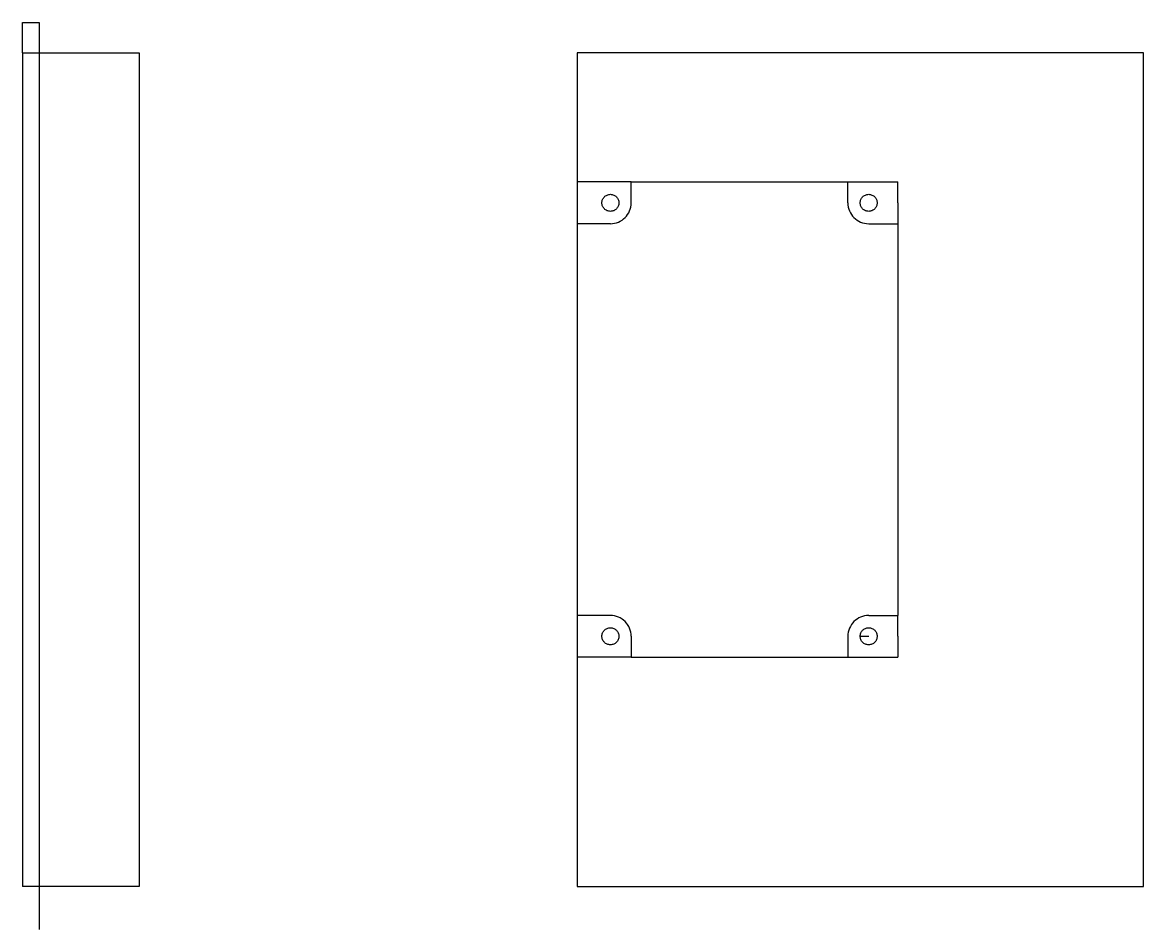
# Model space of a CAD drawing. Header units: millimetres. Extents: x 46 to 180, y -9 to 100.
import ezdxf

# ---------------------------------------------------------------- set-up
doc = ezdxf.new("R2010")
doc.units = ezdxf.units.MM
doc.header["$MEASUREMENT"] = 0
doc.linetypes.add('HIDDEN', pattern=[1.905, 1.27, -0.635])

msp = doc.modelspace()

# ---------------------------------------------------------------- linework, layer by layer
at = {"ltscale": 10}
for p, q in [((45.73, 96.39), (45.73, 100.03)), ((45.73, 100.03), (47.73, 100.03)), ((47.73, 100.03), (47.73, -8.79)), ((45.73, 96.39), (45.73, -3.61)), ((45.73, 96.39), (59.73, 96.39)), ((59.73, 96.39), (59.73, -3.61)), ((180.3, 96.39), (112.3, 96.39)), ((112.3, 96.39), (112.3, -3.61)), ((180.3, -3.61), (180.3, 96.39)), ((118.8, 80.89), (112.3, 80.89)), ((118.8, 80.89), (147.3, 80.89)), ((118.8, 78.39), (118.8, 80.89)), ((144.8, 78.39), (144.8, 80.89)), ((147.3, 80.89), (150.8, 80.89)), ((150.8, 78.39), (150.8, 80.89)), ((150.8, 78.39), (150.8, 75.89)), ((116.3, 75.89), (112.3, 75.89)), ((147.3, 75.89), (150.8, 75.89)), ((150.8, 75.89), (150.8, 28.89)), ((116.3, 28.89), (112.3, 28.89)), ((147.3, 28.89), (150.8, 28.89)), ((150.8, 26.39), (150.8, 28.89)), ((118.8, 26.39), (118.8, 23.89)), ((144.8, 26.39), (144.8, 23.89)), ((146.3, 26.39), (147.3, 26.39)), ((150.8, 26.39), (150.8, 23.89)), ((118.8, 23.89), (112.3, 23.89)), ((118.8, 23.89), (147.3, 23.89)), ((147.3, 23.89), (150.8, 23.89)), ((59.73, -3.61), (45.73, -3.61)), ((112.3, -3.61), (180.3, -3.61))]:
    msp.add_line(p, q, dxfattribs=at)
at = {"linetype": 'HIDDEN', "ltscale": 10}
for centre in [(116.3, 78.39), (147.3, 78.39), (116.3, 26.39), (147.3, 26.39)]:
    msp.add_circle(centre, 1.02, dxfattribs=at)
for centre, start, end in [((116.3, 78.39), 270, 0), ((147.3, 78.39), 180, 270), ((116.3, 26.39), 0, 90), ((147.3, 26.39), 90, 180)]:
    msp.add_arc(centre, 2.5, start, end, dxfattribs=at)

doc.saveas('drawing.dxf')
